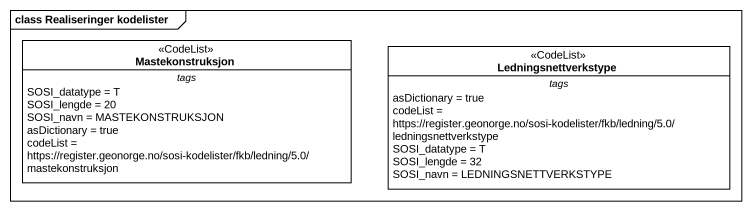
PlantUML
@startuml
mainframe class Realiseringer kodelister
hide circle
hide empty members
class Mastekonstruksjon <<CodeList>> #FFFFFF {
  -- tags --
  SOSI_datatype = T
  SOSI_lengde = 20
  SOSI_navn = MASTEKONSTRUKSJON
  asDictionary = true
  codeList = https://register.geonorge.no/sosi-kodelister/fkb/ledning/5.0/mastekonstruksjon
}
class Ledningsnettverkstype <<CodeList>> #FFFFFF {
  -- tags --
  asDictionary = true
  codeList = https://register.geonorge.no/sosi-kodelister/fkb/ledning/5.0/ledningsnettverkstype
  SOSI_datatype = T
  SOSI_lengde = 32
  SOSI_navn = LEDNINGSNETTVERKSTYPE
}
@enduml
